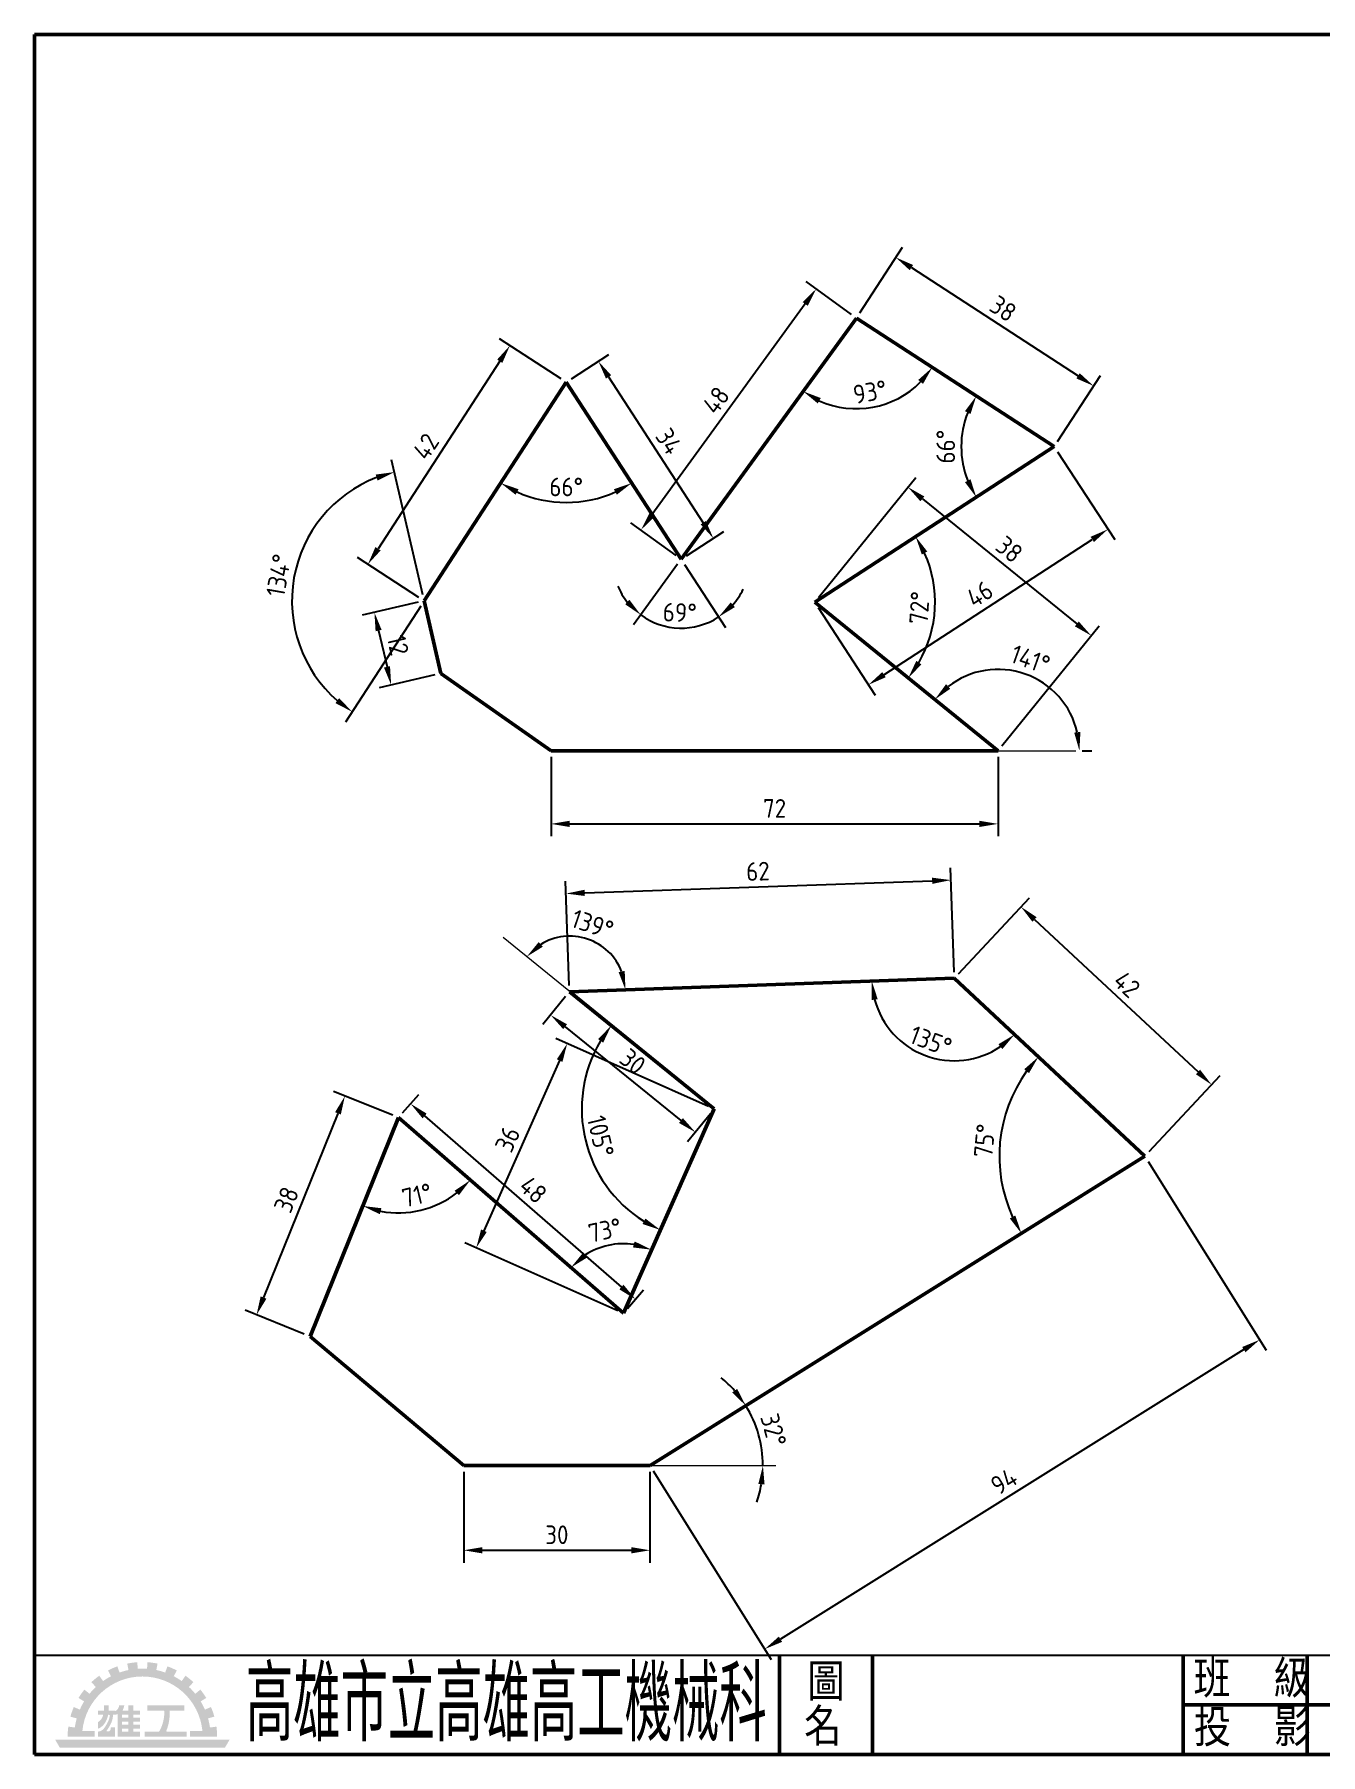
# Model space of a CAD drawing. Extents: x 25 to 410, y 10 to 287.
# Drawn here: x 25 to 232.1, y 10 to 287 of the extents above; entities that cross this region are included whole.
import ezdxf
from ezdxf.enums import TextEntityAlignment as Align

# ---------------------------------------------------------------- set-up
doc = ezdxf.new("R2010")
doc.units = 0
doc.header["$PDMODE"] = 3
doc.layers.get('0').update_dxf_attribs({"linetype": 'CONTINUOUS'})
doc.layers.get('Defpoints').update_dxf_attribs({"linetype": 'CONTINUOUS'})
for name, color, linetype, lineweight in [('尺度線層', 3, 'CONTINUOUS', 18), ('文字層', 6, 'CONTINUOUS', 18), ('輪廓線層', 7, 'CONTINUOUS', 50)]:
    doc.layers.add(name, color=color, linetype=linetype, lineweight=lineweight)
doc.styles.add('CNS', font='isocp.shx', dxfattribs={"bigfont": 'chineset.shx'})
doc.dimstyles.new('CNS', dxfattribs={"dimscale": 0, "dimtxt": 3, "dimasz": 3, "dimexe": 2, "dimexo": 1, "dimgap": 1, "dimtad": 1, "dimdsep": 46, "dimtxsty": 'CNS', "dimcen": 0, "dimclrt": 1, "dimadec": 0, "dimazin": 0, "dimtfac": 1, "dimtmove": 0, "dimatfit": 3, "dimfxl": 1, "dimtolj": 1, "dimtzin": 0, "dimarcsym": 0})

# ---------------------------------------------------------------- blocks, each defined once
blk = doc.blocks.new('*D0')
at = {"layer": 'Defpoints', "color": 0}
for p in [(108.2, 171.65), (180.2, 171.65), (180.2, 159.87)]:
    blk.add_point(p, dxfattribs=at)
at = {"layer": '尺度線層', "color": 0, "lineweight": -2}
for p, q in [((108.2, 170.65), (108.2, 157.87)), ((180.2, 170.65), (180.2, 157.87)), ((111.2, 159.87), (177.2, 159.87))]:
    blk.add_line(p, q, dxfattribs=at)
at = {"layer": '尺度線層', "color": 0}
for points in [[(111.2, 160.37), (111.2, 159.37), (108.2, 159.87)], [(177.2, 160.37), (177.2, 159.37), (180.2, 159.87)]]:
    blk.add_solid(points, dxfattribs=at)
at = {"layer": '尺度線層', "color": 1, "insert": (144.2, 162.37), "char_height": 3, "attachment_point": 5, "style": 'CNS'}
blk.add_mtext('\\A1;72', dxfattribs=at)
blk = doc.blocks.new('*D1')
at = {"layer": 'Defpoints', "color": 0}
for p in [(150.67, 195.56), (189.14, 181.23), (180.2, 171.65), (180.2, 171.65), (192.74, 171.65)]:
    blk.add_point(p, dxfattribs=at)
at = {"layer": '尺度線層', "color": 0, "lineweight": -2}
blk.add_line((193.74, 171.65), (195.3, 171.65), dxfattribs=at)
blk.add_arc((180.2, 171.65), 13.1, 13.1461, 127.8539, dxfattribs=at)
at = {"layer": '尺度線層', "color": 0}
for points in [[(172.51, 181.64), (171.81, 182.35), (170.02, 179.9)], [(193.46, 174.69), (192.46, 174.57), (193.3, 171.65)]]:
    blk.add_solid(points, dxfattribs=at)
at = {"layer": '尺度線層', "color": 1, "insert": (185.41, 186.36), "char_height": 3, "attachment_point": 5, "rotation": 340.5, "style": 'CNS'}
blk.add_mtext('\\A1;141°', dxfattribs=at)
blk = doc.blocks.new('*D2')
at = {"layer": 'Defpoints', "color": 0}
for p in [(150.67, 195.56), (195.21, 190.18), (180.2, 171.65)]:
    blk.add_point(p, dxfattribs=at)
at = {"layer": '尺度線層', "color": 0, "lineweight": -2}
for p, q in [((151.3, 196.34), (166.94, 215.65)), ((168.01, 212.21), (192.88, 192.07)), ((180.83, 172.43), (196.47, 191.74))]:
    blk.add_line(p, q, dxfattribs=at)
at = {"layer": '尺度線層', "color": 0}
for points in [[(168.32, 212.6), (167.69, 211.82), (165.68, 214.1)], [(193.19, 192.46), (192.56, 191.68), (195.21, 190.18)]]:
    blk.add_solid(points, dxfattribs=at)
at = {"layer": '尺度線層', "color": 1, "insert": (182.02, 204.08), "char_height": 3, "attachment_point": 5, "rotation": 321, "style": 'CNS'}
blk.add_mtext('\\A1;38', dxfattribs=at)
blk = doc.blocks.new('*D3')
at = {"layer": 'Defpoints', "color": 0}
for p in [(189.25, 220.62), (150.67, 195.56), (150.67, 195.56), (169.4, 190.55), (180.2, 171.65)]:
    blk.add_point(p, dxfattribs=at)
at = {"layer": '尺度線層', "color": 0, "lineweight": -2}
blk.add_arc((150.67, 195.56), 19.39, 329.874, 24.126, dxfattribs=at)
at = {"layer": '尺度線層', "color": 0}
for points in [[(167.92, 203.25), (168.8, 203.73), (166.93, 206.12)], [(167.85, 185.55), (167.03, 186.12), (165.74, 183.36)]]:
    blk.add_solid(points, dxfattribs=at)
at = {"layer": '尺度線層', "color": 1, "insert": (167.53, 194.68), "char_height": 3, "attachment_point": 5, "rotation": 87, "style": 'CNS'}
blk.add_mtext('\\A1;72°', dxfattribs=at)
blk = doc.blocks.new('*D4')
at = {"layer": 'Defpoints', "color": 0}
for p in [(189.25, 220.62), (197.89, 207.31), (150.67, 195.56)]:
    blk.add_point(p, dxfattribs=at)
at = {"layer": '尺度線層', "color": 0, "lineweight": -2}
for p, q in [((189.79, 219.78), (198.98, 205.64)), ((161.82, 183.89), (195.37, 205.68)), ((151.21, 194.73), (160.4, 180.58))]:
    blk.add_line(p, q, dxfattribs=at)
at = {"layer": '尺度線層', "color": 0}
for points in [[(195.1, 206.1), (195.64, 205.26), (197.89, 207.31)], [(161.55, 184.31), (162.1, 183.48), (159.31, 182.26)]]:
    blk.add_solid(points, dxfattribs=at)
at = {"layer": '尺度線層', "color": 1, "insert": (177.24, 196.88), "char_height": 3, "attachment_point": 5, "rotation": 33, "style": 'CNS'}
blk.add_mtext('\\A1;46', dxfattribs=at)
blk = doc.blocks.new('*D5')
at = {"layer": 'Defpoints', "color": 0}
for p in [(157.38, 241.31), (174.55, 223.48), (189.25, 220.62), (189.25, 220.62), (150.67, 195.56)]:
    blk.add_point(p, dxfattribs=at)
at = {"layer": '尺度線層', "color": 0, "lineweight": -2}
blk.add_arc((189.25, 220.62), 14.98, 158.4973, 201.5027, dxfattribs=at)
at = {"layer": '尺度線層', "color": 0}
for points in [[(174.87, 226.34), (175.76, 225.88), (176.69, 228.77)], [(175.76, 215.36), (174.87, 214.9), (176.69, 212.46)]]:
    blk.add_solid(points, dxfattribs=at)
at = {"layer": '尺度線層', "color": 1, "insert": (171.77, 220.62), "char_height": 3, "attachment_point": 5, "rotation": 90, "style": 'CNS'}
blk.add_mtext('\\A1;66°', dxfattribs=at)
blk = doc.blocks.new('*D6')
at = {"layer": 'Defpoints', "color": 0}
for p in [(157.38, 241.31), (195.59, 230.39), (189.25, 220.62)]:
    blk.add_point(p, dxfattribs=at)
at = {"layer": '尺度線層', "color": 0, "lineweight": -2}
for p, q in [((157.92, 242.15), (164.81, 252.76)), ((166.24, 249.45), (193.08, 232.02)), ((189.79, 221.46), (196.68, 232.07))]:
    blk.add_line(p, q, dxfattribs=at)
at = {"layer": '尺度線層', "color": 0}
for points in [[(166.51, 249.87), (165.97, 249.03), (163.72, 251.09)], [(193.35, 232.44), (192.81, 231.6), (195.59, 230.39)]]:
    blk.add_solid(points, dxfattribs=at)
at = {"layer": '尺度線層', "color": 1, "insert": (181.02, 242.84), "char_height": 3, "attachment_point": 5, "rotation": 327, "style": 'CNS'}
blk.add_mtext('\\A1;38', dxfattribs=at)
blk = doc.blocks.new('*D7')
at = {"layer": 'Defpoints', "color": 0}
for p in [(157.38, 241.31), (157.38, 241.31), (156.11, 226.79), (189.25, 220.62), (129.16, 202.48)]:
    blk.add_point(p, dxfattribs=at)
at = {"layer": '尺度線層', "color": 0, "lineweight": -2}
blk.add_arc((157.38, 241.31), 14.58, 245.8071, 315.1929, dxfattribs=at)
at = {"layer": '尺度線層', "color": 0}
for points in [[(167.34, 231.35), (168.11, 230.72), (169.61, 233.37)], [(151.15, 227.58), (151.65, 228.44), (148.81, 229.52)]]:
    blk.add_solid(points, dxfattribs=at)
at = {"layer": '尺度線層', "color": 1, "insert": (159.58, 229.43), "char_height": 3, "attachment_point": 5, "rotation": 10.5, "style": 'CNS'}
blk.add_mtext('\\A1;93°', dxfattribs=at)
blk = doc.blocks.new('*D8')
at = {"layer": 'Defpoints', "color": 0}
for p in [(157.38, 241.31), (122.68, 207.19), (129.16, 202.48)]:
    blk.add_point(p, dxfattribs=at)
at = {"layer": '尺度線層', "color": 0, "lineweight": -2}
for p, q in [((156.57, 241.9), (149.28, 247.2)), ((149.13, 243.6), (124.45, 209.62)), ((128.36, 203.07), (121.07, 208.37))]:
    blk.add_line(p, q, dxfattribs=at)
at = {"layer": '尺度線層', "color": 0}
for points in [[(148.73, 243.89), (149.54, 243.3), (150.9, 246.02)], [(124.04, 209.91), (124.85, 209.32), (122.68, 207.19)]]:
    blk.add_solid(points, dxfattribs=at)
at = {"layer": '尺度線層', "color": 1, "insert": (134.77, 228.08), "char_height": 3, "attachment_point": 5, "rotation": 54, "style": 'CNS'}
blk.add_mtext('\\A1;48', dxfattribs=at)
blk = doc.blocks.new('*D9')
at = {"layer": 'Defpoints', "color": 0}
for p in [(110.65, 231), (134.35, 205.85), (129.16, 202.48)]:
    blk.add_point(p, dxfattribs=at)
at = {"layer": '尺度線層', "color": 0, "lineweight": -2}
for p, q in [((111.49, 231.54), (117.51, 235.45)), ((117.47, 231.85), (132.72, 208.37)), ((130, 203.03), (136.03, 206.94))]:
    blk.add_line(p, q, dxfattribs=at)
at = {"layer": '尺度線層', "color": 0}
for points in [[(117.89, 232.12), (117.05, 231.58), (115.83, 234.36)], [(133.14, 208.64), (132.3, 208.09), (134.35, 205.85)]]:
    blk.add_solid(points, dxfattribs=at)
at = {"layer": '尺度線層', "color": 1, "insert": (127.19, 221.47), "char_height": 3, "attachment_point": 5, "rotation": 303, "style": 'CNS'}
blk.add_mtext('\\A1;34', dxfattribs=at)
blk = doc.blocks.new('*D10')
at = {"layer": 'Defpoints', "color": 0}
for p in [(157.38, 241.31), (110.65, 231), (129.16, 202.48), (129.16, 202.48), (126.67, 191.69)]:
    blk.add_point(p, dxfattribs=at)
at = {"layer": '尺度線層', "color": 0, "lineweight": -2}
for p, q in [((128.58, 201.67), (121.48, 191.9)), ((129.71, 201.64), (136.29, 191.51))]:
    blk.add_line(p, q, dxfattribs=at)
for start, end in [(202.8688, 218.4344), (318.5656, 334.1312), (234, 303)]:
    blk.add_arc((129.16, 202.48), 11.08, start, end, dxfattribs=at)
at = {"layer": '尺度線層', "color": 0}
for points in [[(120.83, 195.96), (120.14, 195.24), (122.65, 193.52)], [(137.8, 194.77), (137.14, 195.53), (135.2, 193.19)]]:
    blk.add_solid(points, dxfattribs=at)
at = {"layer": '尺度線層', "color": 1, "insert": (128.94, 193.91), "char_height": 3, "attachment_point": 5, "rotation": 358.5, "style": 'CNS'}
blk.add_mtext('\\A1;69°', dxfattribs=at)
blk = doc.blocks.new('*D11')
at = {"layer": 'Defpoints', "color": 0}
for p in [(110.65, 231), (110.65, 231), (106.95, 211.99), (129.16, 202.48), (87.77, 195.77)]:
    blk.add_point(p, dxfattribs=at)
at = {"layer": '尺度線層', "color": 0, "lineweight": -2}
blk.add_arc((110.65, 231), 19.37, 245.8844, 294.1156, dxfattribs=at)
at = {"layer": '尺度線層', "color": 0}
for points in [[(102.49, 212.88), (102.97, 213.76), (100.1, 214.75)], [(118.32, 213.76), (118.8, 212.88), (121.19, 214.75)]]:
    blk.add_solid(points, dxfattribs=at)
at = {"layer": '尺度線層', "color": 1, "insert": (110.65, 214.13), "char_height": 3, "attachment_point": 5, "style": 'CNS'}
blk.add_mtext('\\A1;66°', dxfattribs=at)
blk = doc.blocks.new('*D12')
at = {"layer": 'Defpoints', "color": 0}
for p in [(110.65, 231), (78.7, 201.66), (87.77, 195.77)]:
    blk.add_point(p, dxfattribs=at)
at = {"layer": '尺度線層', "color": 0, "lineweight": -2}
for p, q in [((109.81, 231.54), (99.9, 237.97)), ((99.95, 234.37), (80.34, 204.18)), ((86.93, 196.32), (77.03, 202.75))]:
    blk.add_line(p, q, dxfattribs=at)
at = {"layer": '尺度線層', "color": 0}
for points in [[(99.53, 234.64), (100.36, 234.1), (101.58, 236.89)], [(79.92, 204.45), (80.76, 203.9), (78.7, 201.66)]]:
    blk.add_solid(points, dxfattribs=at)
at = {"layer": '尺度線層', "color": 1, "insert": (88.04, 220.63), "char_height": 3, "attachment_point": 5, "rotation": 57, "style": 'CNS'}
blk.add_mtext('\\A1;42', dxfattribs=at)
blk = doc.blocks.new('*D13')
at = {"layer": 'Defpoints', "color": 0}
for p in [(87.77, 195.77), (90.47, 184.08), (82.46, 182.23)]:
    blk.add_point(p, dxfattribs=at)
at = {"layer": '尺度線層', "color": 0, "lineweight": -2}
for p, q in [((86.8, 195.55), (77.81, 193.47)), ((80.44, 191), (81.79, 185.15)), ((89.5, 183.85), (80.51, 181.78))]:
    blk.add_line(p, q, dxfattribs=at)
at = {"layer": '尺度線層', "color": 0}
for points in [[(80.92, 191.11), (79.95, 190.89), (79.76, 193.92)], [(82.27, 185.27), (81.3, 185.04), (82.46, 182.23)]]:
    blk.add_solid(points, dxfattribs=at)
at = {"layer": '尺度線層', "color": 1, "insert": (83.55, 188.64), "char_height": 3, "attachment_point": 5, "rotation": 283, "style": 'CNS'}
blk.add_mtext('\\A1;12', dxfattribs=at)
blk = doc.blocks.new('*D14')
at = {"layer": 'Defpoints', "color": 0}
for p in [(110.65, 231), (69.78, 207.16), (87.77, 195.77), (87.77, 195.77), (90.47, 184.08)]:
    blk.add_point(p, dxfattribs=at)
at = {"layer": '尺度線層', "color": 0, "lineweight": -2}
for p, q in [((87.55, 196.75), (82.53, 218.47)), ((87.23, 194.93), (75.09, 176.24))]:
    blk.add_line(p, q, dxfattribs=at)
blk.add_arc((87.77, 195.77), 21.29, 111.0798, 228.9202, dxfattribs=at)
at = {"layer": '尺度線層', "color": 0}
for points in [[(79.97, 216.12), (80.26, 215.16), (82.98, 216.52)], [(74.08, 180.12), (73.48, 179.32), (76.18, 177.92)]]:
    blk.add_solid(points, dxfattribs=at)
at = {"layer": '尺度線層', "color": 1, "insert": (64.34, 199.9), "char_height": 3, "attachment_point": 5, "rotation": 80, "style": 'CNS'}
blk.add_mtext('\\A1;134°', dxfattribs=at)
blk = doc.blocks.new('*D32')
at = {"layer": 'Defpoints', "color": 0}
for p in [(94.14, 56.55), (124.14, 56.55), (124.14, 42.9)]:
    blk.add_point(p, dxfattribs=at)
at = {"layer": '尺度線層', "color": 0, "lineweight": -2}
for p, q in [((94.14, 55.55), (94.14, 40.9)), ((124.14, 55.55), (124.14, 40.9)), ((97.14, 42.9), (121.14, 42.9))]:
    blk.add_line(p, q, dxfattribs=at)
at = {"layer": '尺度線層', "color": 0}
for points in [[(97.14, 43.4), (97.14, 42.4), (94.14, 42.9)], [(121.14, 43.4), (121.14, 42.4), (124.14, 42.9)]]:
    blk.add_solid(points, dxfattribs=at)
at = {"layer": '尺度線層', "color": 1, "insert": (109.14, 45.4), "char_height": 3, "attachment_point": 5, "style": 'CNS'}
blk.add_mtext('\\A1;30', dxfattribs=at)
blk = doc.blocks.new('*D33')
at = {"layer": 'Defpoints', "color": 0}
for p in [(203.86, 106.36), (142.02, 59.92), (124.14, 56.55), (124.14, 56.55), (144.4, 56.55)]:
    blk.add_point(p, dxfattribs=at)
at = {"layer": '尺度線層', "color": 0, "lineweight": -2}
for start, end in [(41.4591, 50.9182), (0, 32), (341.0818, 350.5409)]:
    blk.add_arc((124.14, 56.55), 18.19, start, end, dxfattribs=at)
at = {"layer": '尺度線層', "color": 0}
for points in [[(138.18, 68.89), (137.38, 68.3), (139.57, 66.19)], [(141.59, 53.6), (142.59, 53.52), (142.33, 56.55)]]:
    blk.add_solid(points, dxfattribs=at)
at = {"layer": '尺度線層', "color": 1, "insert": (144.03, 62.25), "char_height": 3, "attachment_point": 5, "rotation": 286, "style": 'CNS'}
blk.add_mtext('\\A1;32°', dxfattribs=at)
blk = doc.blocks.new('*D34')
at = {"layer": 'Defpoints', "color": 0}
for p in [(203.86, 106.36), (124.14, 56.55), (142.62, 26.99)]:
    blk.add_point(p, dxfattribs=at)
at = {"layer": '尺度線層', "color": 0, "lineweight": -2}
for p, q in [((204.39, 105.51), (223.39, 75.1)), ((219.79, 75.21), (145.16, 28.58)), ((124.67, 55.7), (143.68, 25.29))]:
    blk.add_line(p, q, dxfattribs=at)
at = {"layer": '尺度線層', "color": 0}
for points in [[(219.52, 75.63), (220.05, 74.79), (222.33, 76.8)], [(144.89, 29), (145.42, 28.15), (142.62, 26.99)]]:
    blk.add_solid(points, dxfattribs=at)
at = {"layer": '尺度線層', "color": 1, "insert": (181.15, 54.01), "char_height": 3, "attachment_point": 5, "rotation": 32, "style": 'CNS'}
blk.add_mtext('\\A1;94', dxfattribs=at)
blk = doc.blocks.new('*D35')
at = {"layer": 'Defpoints', "color": 0}
for p in [(173.14, 135.01), (181.54, 113.61), (203.86, 106.36), (203.86, 106.36), (124.14, 56.55)]:
    blk.add_point(p, dxfattribs=at)
at = {"layer": '尺度線層', "color": 0, "lineweight": -2}
blk.add_arc((203.86, 106.36), 23.46, 144.3308, 204.6692, dxfattribs=at)
at = {"layer": '尺度線層', "color": 0}
for points in [[(184.41, 120.36), (185.18, 119.73), (186.7, 122.36)], [(182.98, 96.81), (182.1, 96.33), (183.96, 93.93)]]:
    blk.add_solid(points, dxfattribs=at)
at = {"layer": '尺度線層', "color": 1, "insert": (178.02, 108.85), "char_height": 3, "attachment_point": 5, "rotation": 84.5, "style": 'CNS'}
blk.add_mtext('\\A1;75°', dxfattribs=at)
blk = doc.blocks.new('*D36')
at = {"layer": 'Defpoints', "color": 0}
for p in [(173.14, 135.01), (173.14, 135.01), (111.18, 132.84), (164.09, 125.3), (203.86, 106.36)]:
    blk.add_point(p, dxfattribs=at)
at = {"layer": '尺度線層', "color": 0, "lineweight": -2}
blk.add_arc((173.14, 135.01), 13.28, 194.9734, 304.0266, dxfattribs=at)
at = {"layer": '尺度線層', "color": 0}
for points in [[(159.82, 131.5), (160.81, 131.65), (159.87, 134.54)], [(180.25, 124.38), (180.9, 123.62), (182.85, 125.95)]]:
    blk.add_solid(points, dxfattribs=at)
at = {"layer": '尺度線層', "color": 1, "insert": (169.37, 124.91), "char_height": 3, "attachment_point": 5, "rotation": 339.5, "style": 'CNS'}
blk.add_mtext('\\A1;135°', dxfattribs=at)
blk = doc.blocks.new('*D37')
at = {"layer": 'Defpoints', "color": 0}
for p in [(173.14, 135.01), (214.59, 117.87), (203.86, 106.36)]:
    blk.add_point(p, dxfattribs=at)
at = {"layer": '尺度線層', "color": 0, "lineweight": -2}
for p, q in [((173.82, 135.74), (185.24, 147.98)), ((186.07, 144.47), (212.4, 119.92)), ((204.54, 107.09), (215.96, 119.34))]:
    blk.add_line(p, q, dxfattribs=at)
at = {"layer": '尺度線層', "color": 0}
for points in [[(186.41, 144.84), (185.73, 144.11), (183.88, 146.52)], [(212.74, 120.28), (212.06, 119.55), (214.59, 117.87)]]:
    blk.add_solid(points, dxfattribs=at)
at = {"layer": '尺度線層', "color": 1, "insert": (200.94, 134.02), "char_height": 3, "attachment_point": 5, "rotation": 317, "style": 'CNS'}
blk.add_mtext('\\A1;42', dxfattribs=at)
blk = doc.blocks.new('*D38')
at = {"layer": 'Defpoints', "color": 0}
for p in [(172.59, 150.82), (173.14, 135.01), (111.18, 132.84)]:
    blk.add_point(p, dxfattribs=at)
at = {"layer": '尺度線層', "color": 0, "lineweight": -2}
for p, q in [((173.11, 136.01), (172.52, 152.81)), ((111.15, 133.84), (110.56, 150.65)), ((113.63, 148.76), (169.59, 150.71))]:
    blk.add_line(p, q, dxfattribs=at)
at = {"layer": '尺度線層', "color": 0}
for points in [[(169.57, 151.21), (169.61, 150.21), (172.59, 150.82)], [(113.61, 149.26), (113.64, 148.26), (110.63, 148.65)]]:
    blk.add_solid(points, dxfattribs=at)
at = {"layer": '尺度線層', "color": 1, "insert": (141.52, 152.23), "char_height": 3, "attachment_point": 5, "rotation": 2, "style": 'CNS'}
blk.add_mtext('\\A1;62', dxfattribs=at)
blk = doc.blocks.new('*D39')
at = {"layer": 'Defpoints', "color": 0}
for p in [(100.48, 141.58), (117.2, 139.53), (173.14, 135.01), (111.18, 132.84), (134.49, 113.96)]:
    blk.add_point(p, dxfattribs=at)
at = {"layer": '尺度線層', "color": 0, "lineweight": -2}
blk.add_arc((111.24, 132.84), 8.95, 21.299, 121.6214, dxfattribs=at)
at = {"layer": '尺度線層', "color": 0}
for points in [[(106.88, 140.09), (106.22, 140.84), (104.3, 138.49)], [(120.07, 136.2), (119.09, 135.99), (120.19, 133.16)]]:
    blk.add_solid(points, dxfattribs=at)
at = {"layer": '尺度線層', "color": 1, "insert": (114.88, 143.7), "char_height": 3, "attachment_point": 5, "rotation": 341.4602, "style": 'CNS'}
blk.add_mtext('\\A1;139°', dxfattribs=at)
blk = doc.blocks.new('*D40')
at = {"layer": 'Defpoints', "color": 0}
for p in [(111.18, 132.84), (134.49, 113.96), (131.46, 110.21)]:
    blk.add_point(p, dxfattribs=at)
at = {"layer": '尺度線層', "color": 0, "lineweight": -2}
for p, q in [((110.55, 132.06), (106.89, 127.54)), ((110.48, 127.21), (129.13, 112.1)), ((133.87, 113.19), (130.2, 108.66))]:
    blk.add_line(p, q, dxfattribs=at)
at = {"layer": '尺度線層', "color": 0}
for points in [[(110.79, 127.59), (110.16, 126.82), (108.14, 129.09)], [(129.44, 112.49), (128.81, 111.71), (131.46, 110.21)]]:
    blk.add_solid(points, dxfattribs=at)
at = {"layer": '尺度線層', "color": 1, "insert": (121.37, 121.6), "char_height": 3, "attachment_point": 5, "rotation": 321, "style": 'CNS'}
blk.add_mtext('\\A1;30', dxfattribs=at)
blk = doc.blocks.new('*D41')
at = {"layer": 'Defpoints', "color": 0}
for p in [(111.18, 132.84), (113.21, 115.45), (134.49, 113.96), (134.49, 113.96), (119.85, 81.07)]:
    blk.add_point(p, dxfattribs=at)
at = {"layer": '尺度線層', "color": 0, "lineweight": -2}
blk.add_arc((134.49, 113.96), 21.34, 149.0631, 237.9369, dxfattribs=at)
at = {"layer": '尺度線層', "color": 0}
for points in [[(115.78, 125.22), (116.6, 124.64), (117.91, 127.39)], [(123.4, 96.32), (122.93, 95.44), (125.82, 94.47)]]:
    blk.add_solid(points, dxfattribs=at)
at = {"layer": '尺度線層', "color": 1, "insert": (116.18, 109.57), "char_height": 3, "attachment_point": 5, "rotation": 283.5, "style": 'CNS'}
blk.add_mtext('\\A1;105°', dxfattribs=at)
blk = doc.blocks.new('*D42')
at = {"layer": 'Defpoints', "color": 0}
for p in [(134.49, 113.96), (96.17, 91.62), (119.85, 81.07)]:
    blk.add_point(p, dxfattribs=at)
at = {"layer": '尺度線層', "color": 0, "lineweight": -2}
for p, q in [((133.58, 114.37), (108.99, 125.32)), ((109.59, 121.76), (97.39, 94.36)), ((118.94, 81.48), (94.34, 92.43))]:
    blk.add_line(p, q, dxfattribs=at)
at = {"layer": '尺度線層', "color": 0}
for points in [[(109.14, 121.97), (110.05, 121.56), (110.81, 124.51)], [(96.94, 94.56), (97.85, 94.16), (96.17, 91.62)]]:
    blk.add_solid(points, dxfattribs=at)
at = {"layer": '尺度線層', "color": 1, "insert": (101.21, 109.08), "char_height": 3, "attachment_point": 5, "rotation": 66, "style": 'CNS'}
blk.add_mtext('\\A1;36', dxfattribs=at)
blk = doc.blocks.new('*D43')
at = {"layer": 'Defpoints', "color": 0}
for p in [(134.49, 113.96), (83.63, 112.57), (119.79, 92.27), (119.85, 81.07), (119.85, 81.07)]:
    blk.add_point(p, dxfattribs=at)
at = {"layer": '尺度線層', "color": 0, "lineweight": -2}
blk.add_arc((119.85, 81.07), 11.2, 81.3974, 123.6026, dxfattribs=at)
at = {"layer": '尺度線層', "color": 0}
for points in [[(121.67, 92.63), (121.39, 91.67), (124.41, 91.3)], [(113.99, 90.03), (113.33, 90.78), (111.4, 88.42)]]:
    blk.add_solid(points, dxfattribs=at)
at = {"layer": '尺度線層', "color": 1, "insert": (116.89, 94.45), "char_height": 3, "attachment_point": 5, "rotation": 12.5, "style": 'CNS'}
blk.add_mtext('\\A1;73°', dxfattribs=at)
blk = doc.blocks.new('*D44')
at = {"layer": 'Defpoints', "color": 0}
for p in [(83.63, 112.57), (121.8, 83.32), (119.85, 81.07)]:
    blk.add_point(p, dxfattribs=at)
at = {"layer": '尺度線層', "color": 0, "lineweight": -2}
for p, q in [((84.28, 113.32), (86.89, 116.32)), ((87.84, 112.84), (119.54, 85.29)), ((120.51, 81.83), (123.11, 84.83))]:
    blk.add_line(p, q, dxfattribs=at)
at = {"layer": '尺度線層', "color": 0}
for points in [[(88.17, 113.22), (87.51, 112.46), (85.58, 114.81)], [(119.87, 85.66), (119.21, 84.91), (121.8, 83.32)]]:
    blk.add_solid(points, dxfattribs=at)
at = {"layer": '尺度線層', "color": 1, "insert": (105.33, 100.95), "char_height": 3, "attachment_point": 5, "rotation": 319, "style": 'CNS'}
blk.add_mtext('\\A1;48', dxfattribs=at)
blk = doc.blocks.new('*D45')
at = {"layer": 'Defpoints', "color": 0}
for p in [(83.63, 112.57), (60.78, 80.81), (69.39, 77.33)]:
    blk.add_point(p, dxfattribs=at)
at = {"layer": '尺度線層', "color": 0, "lineweight": -2}
for p, q in [((82.7, 112.94), (73.16, 116.79)), ((73.89, 113.26), (61.9, 83.59)), ((68.46, 77.71), (58.93, 81.56))]:
    blk.add_line(p, q, dxfattribs=at)
at = {"layer": '尺度線層', "color": 0}
for points in [[(73.43, 113.45), (74.35, 113.08), (75.01, 116.04)], [(61.44, 83.78), (62.37, 83.41), (60.78, 80.81)]]:
    blk.add_solid(points, dxfattribs=at)
at = {"layer": '尺度線層', "color": 1, "insert": (65.58, 99.36), "char_height": 3, "attachment_point": 5, "rotation": 68, "style": 'CNS'}
blk.add_mtext('\\A1;38', dxfattribs=at)
blk = doc.blocks.new('*D46')
at = {"layer": 'Defpoints', "color": 0}
for p in [(83.63, 112.57), (83.63, 112.57), (84.07, 97.23), (119.85, 81.07), (69.39, 77.33)]:
    blk.add_point(p, dxfattribs=at)
at = {"layer": '尺度線層', "color": 0, "lineweight": -2}
blk.add_arc((83.63, 112.57), 15.34, 259.2228, 307.7772, dxfattribs=at)
at = {"layer": '尺度線層', "color": 0}
for points in [[(92.68, 100.8), (93.37, 100.08), (95.2, 102.5)], [(80.62, 97.02), (80.9, 97.98), (77.88, 98.34)]]:
    blk.add_solid(points, dxfattribs=at)
at = {"layer": '尺度線層', "color": 1, "insert": (86.62, 100.08), "char_height": 3, "attachment_point": 5, "rotation": 13.5, "style": 'CNS'}
blk.add_mtext('\\A1;71°', dxfattribs=at)

msp = doc.modelspace()

# ---------------------------------------------------------------- hatches: boundary and pattern name
at = {"layer": '文字層'}
h = msp.add_hatch(color=256, dxfattribs=at)
h.paths.add_polyline_path([(47.444, 22.616), (47.93, 23.553, 0.034161), (46.423, 24.208), (46.069, 23.213, 0.034161), (44.626, 23.617), (44.841, 24.651, 0.034161), (43.213, 24.875), (43.141, 23.821, 0.034161), (41.642, 23.821), (41.57, 24.875, 0.034161), (39.942, 24.651), (40.157, 23.617, 0.034161), (38.714, 23.213), (38.36, 24.208, 0.034161), (36.853, 23.553), (37.339, 22.616, 0.034161), (36.058, 21.837), (35.449, 22.699, 0.034161), (34.174, 21.663), (34.895, 20.891, 0.034161), (33.872, 19.795), (33.053, 20.462, 0.034161), (32.105, 19.119), (33.008, 18.571, 0.034161), (32.318, 17.24), (31.35, 17.661, 0.034161), (30.799, 16.112), (31.816, 15.827, 0.034161), (31.511, 14.36), (30.465, 14.504, 0.034161), (30.353, 12.864), (32.676, 12.864), (34.725, 12.864), (34.725, 13.815), (32.723, 13.815, -0.906522), (52.06, 13.815), (50.058, 13.815), (50.058, 12.864), (52.107, 12.864), (54.43, 12.864, 0.034161), (54.318, 14.504), (53.271, 14.36, 0.034161), (52.966, 15.827), (53.983, 16.112, 0.034161), (53.433, 17.661), (52.465, 17.24, 0.034161), (51.775, 18.571), (52.677, 19.119, 0.034161), (51.73, 20.462), (50.911, 19.795, 0.034161), (49.887, 20.891), (50.608, 21.663, 0.034161), (49.334, 22.699), (48.725, 21.837, 0.034161)])
h.paths.add_polyline_path([(56.436, 12.4), (28.347, 12.4), (29.086, 11.133), (55.697, 11.133)])
h.paths.add_polyline_path([(46.772, 16.976, -0.4324623), (46.877, 17.088), (49.129, 17.088), (49.129, 17.933), (43.173, 17.933), (43.173, 17.088), (45.816, 17.088, -0.4062896), (45.922, 16.986, -0.1355675), (45.125, 13.763, -0.2710986), (45.033, 13.709), (42.771, 13.709), (42.771, 12.864), (49.53, 12.864), (49.53, 13.709), (46.349, 13.709, -0.534383), (46.251, 13.855, 0.1140408)], flags=17)
edge = h.paths.add_edge_path(flags=17)
edge.add_line((42.011, 17.088), (40.955, 17.088))
edge.add_line((40.955, 17.088), (40.955, 17.933))
edge.add_line((40.955, 17.933), (40.11, 17.933))
edge.add_line((40.11, 17.933), (40.11, 17.088))
edge.add_line((40.11, 17.088), (39.187, 17.088))
edge.add_arc((36.665, 18.427), 2.855, 332.04919, 350.04876)
edge.add_line((39.477, 17.933), (38.632, 17.933))
edge.add_arc((37.652, 17.916), 0.98, -69.28167, 0.98538, ccw=False)
edge.add_line((37.999, 17), (37.998, 17.088))
edge.add_line((37.998, 17.088), (36.943, 17.088))
edge.add_spline(control_points=[(36.943, 17.088), (36.943, 17.089), (36.958, 17.371), (36.968, 17.652), (36.971, 17.933)], knot_values=[0, 0, 0, 0, 0.0095957, 4.0021691, 4.0021691, 4.0021691, 4.0021691], degree=3, periodic=0)
edge.add_line((36.971, 17.933), (36.204, 17.933))
edge.add_spline(control_points=[(36.204, 17.933), (36.213, 17.666), (36.243, 17.394), (36.228, 17.128)], knot_values=[0, 0, 0, 0, 3.8001495, 3.8001495, 3.8001495, 3.8001495], degree=3, periodic=0)
edge.add_arc((36.185, 17.131), 0.0422, -90, 0.98697, ccw=False)
edge.add_line((36.185, 17.088), (35.253, 17.088))
edge.add_line((35.253, 17.088), (35.253, 16.408))
edge.add_line((35.253, 16.408), (36.057, 16.408))
edge.add_spline(control_points=[(36.057, 16.408), (36.078, 16.332), (35.96, 16.031), (35.732, 15.602), (35.417, 15.324), (35.253, 15.249)], knot_values=[7.3300886, 7.3300886, 7.3300886, 7.3300886, 8.5708359, 11.5701734, 14.1242576, 14.1242576, 14.1242576, 14.1242576], degree=3, periodic=0)
edge.add_line((35.253, 15.249), (35.253, 14.178))
edge.add_spline(control_points=[(35.253, 14.178), (35.487, 14.263), (36.028, 14.577), (36.54, 15.345), (36.803, 16.009), (36.869, 16.352), (36.878, 16.408)], knot_values=[7.2349194, 7.2349194, 7.2349194, 7.2349194, 10.7683339, 15.8632474, 20.0182649, 20.8272028, 20.8272028, 20.8272028, 20.8272028], degree=3, periodic=0)
edge.add_line((36.878, 16.408), (37.154, 16.394))
edge.add_spline(control_points=[(37.154, 16.394), (37.133, 16.054), (36.941, 15.401), (36.475, 14.575), (35.975, 13.884), (35.463, 13.712), (35.253, 13.709)], knot_values=[0, 0, 0, 0, 4.8346594, 9.4113524, 13.5713852, 16.5633311, 16.5633311, 16.5633311, 16.5633311], degree=3, periodic=0)
edge.add_line((35.253, 13.709), (35.253, 12.864))
edge.add_line((35.253, 12.864), (37.998, 12.864))
edge.add_line((37.998, 12.864), (37.998, 14.387))
edge.add_line((37.998, 14.387), (37.389, 14.387))
edge.add_arc((37.389, 14.303), 0.0845, 90, 183.95095)
edge.add_arc((36.676, 14.253), 0.63, -55.81642, 3.95095, ccw=False)
edge.add_line((37.03, 13.732), (36.7, 13.732))
edge.add_arc((36.7, 13.817), 0.0845, 142.65089, 270, ccw=False)
edge.add_spline(control_points=[(36.633, 13.868), (36.798, 14.085), (37.112, 14.583), (37.548, 15.41), (37.643, 16.069), (37.668, 16.408)], knot_values=[0, 0, 0, 0, 3.8826483, 8.339679, 13.167216, 13.167216, 13.167216, 13.167216], degree=3, periodic=0)
edge.add_line((37.668, 16.408), (38.003, 16.408))
edge.add_arc((37.725, 18.151), 1.765, 279.05865, 293.21741)
edge.add_line((38.421, 16.529), (38.421, 12.864))
edge.add_line((38.421, 12.864), (42.011, 12.864))
edge.add_line((42.011, 12.864), (42.011, 13.709))
edge.add_line((42.011, 13.709), (40.955, 13.709))
edge.add_line((40.955, 13.709), (40.955, 14.202))
edge.add_line((40.955, 14.202), (42.011, 14.202))
edge.add_line((42.011, 14.202), (42.011, 14.836))
edge.add_line((42.011, 14.836), (40.955, 14.836))
edge.add_line((40.955, 14.836), (40.955, 15.328))
edge.add_line((40.955, 15.328), (42.011, 15.328))
edge.add_line((42.011, 15.328), (42.011, 15.962))
edge.add_line((42.011, 15.962), (40.955, 15.962))
edge.add_line((40.955, 15.962), (40.955, 16.455))
edge.add_line((40.955, 16.455), (42.011, 16.455))
edge.add_line((42.011, 16.455), (42.011, 17.088))
h.paths.add_polyline_path([(40.11, 16.455), (40.11, 15.962), (39.097, 15.962), (39.097, 16.455)], flags=16)
h.paths.add_polyline_path([(40.11, 15.328), (40.11, 14.836), (39.097, 14.836), (39.097, 15.328)], flags=16)
h.paths.add_polyline_path([(40.11, 14.202), (40.11, 13.709), (39.097, 13.709), (39.097, 14.202)], flags=16)

# ---------------------------------------------------------------- linework, layer by layer
msp.add_line((25, 26), (410, 26))
at = {"layer": '尺度線層'}
for p, q in [((180.2, 171.651), (192.742, 171.651)), ((134.494, 113.962), (100.482, 141.583)), ((124.143, 56.55), (144.403, 56.55))]:
    msp.add_line(p, q, dxfattribs=at)
at = {"layer": '輪廓線層', "color": 5}
for p, q in [((410, 287), (25, 287)), ((25, 287), (25, 10)), ((25, 10), (410, 10))]:
    msp.add_line(p, q, dxfattribs=at)
at = {"layer": '輪廓線層'}
for p, q in [((157.378, 241.315), (129.164, 202.482)), ((189.247, 220.618), (157.378, 241.315)), ((110.646, 230.997), (87.772, 195.772)), ((129.164, 202.482), (110.646, 230.997)), ((150.669, 195.565), (189.247, 220.618)), ((87.772, 195.772), (90.471, 184.08)), ((180.2, 171.651), (150.669, 195.565)), ((90.471, 184.08), (108.2, 171.651)), ((108.2, 171.651), (180.2, 171.651)), ((173.142, 135.006), (111.18, 132.842)), ((203.859, 106.362), (173.142, 135.006)), ((111.18, 132.842), (134.494, 113.962)), ((111.18, 132.842), (134.494, 113.962)), ((111.243, 132.844), (134.494, 113.962)), ((134.494, 113.962), (111.243, 132.844)), ((111.243, 132.844), (134.494, 113.962)), ((134.494, 113.962), (111.243, 132.844)), ((134.494, 113.962), (119.852, 81.075)), ((83.626, 112.566), (69.391, 77.333)), ((119.852, 81.075), (83.626, 112.566)), ((124.143, 56.55), (203.859, 106.362)), ((69.391, 77.333), (94.143, 56.55)), ((94.143, 56.55), (124.143, 56.55))]:
    msp.add_line(p, q, dxfattribs=at)
at = {"layer": '輪廓線層', "color": 4}
for p, q in [((145, 10), (145, 26)), ((160, 10), (160, 26)), ((210, 10), (210, 26)), ((230, 10), (230, 26)), ((210, 18), (410, 18))]:
    msp.add_line(p, q, dxfattribs=at)

# ---------------------------------------------------------------- texts
at = {"layer": '文字層', "style": 'CNS', "width": 0.63661}
msp.add_text('高雄市立高雄高工機械科', height=12, dxfattribs=at).set_placement((59.063, 12.133), (142.937, 12.133), align=Align.FIT)
at = {"layer": '文字層', "style": 'CNS'}
for s, p in [('圖', (149.477, 18.674)), ('班  級', (211.66, 19.175)), ('名', (148.974, 11.447)), ('投  影', (211.727, 11.323))]:
    msp.add_text(s, height=6, dxfattribs=at).set_placement(p)

# ---------------------------------------------------------------- dimensions: what is measured, and where the dimension line sits
at = {"layer": '尺度線層'}
for p1, p2, distance, picture, middle in [((157.378, 241.315), (189.247, 220.618), 11.652, '*D6', (181.02, 242.835)), ((157.378, 241.315), (129.164, 202.482), -8.009, '*D8', (134.769, 228.075)), ((110.646, 230.997), (87.772, 195.772), -10.812, '*D12', (88.045, 220.635)), ((110.646, 230.997), (129.164, 202.482), 6.184, '*D9', (127.189, 221.469)), ((150.669, 195.565), (189.247, 220.618), -15.864, '*D4', (177.236, 196.884)), ((150.669, 195.565), (180.2, 171.651), 23.848, '*D2', (182.016, 204.084)), ((87.772, 195.772), (90.471, 184.08), -8.222, '*D13', (83.546, 188.639)), ((111.18, 132.842), (173.142, 135.006), 15.819, '*D38', (141.522, 152.232)), ((173.142, 135.006), (203.859, 106.362), 15.739, '*D37', (200.94, 134.023)), ((111.18, 132.842), (134.494, 113.962), -4.824, '*D40', (121.375, 121.596)), ((134.494, 113.962), (119.852, 81.075), -25.921, '*D42', (101.209, 109.079)), ((83.626, 112.566), (69.391, 77.333), -9.287, '*D45', (65.579, 99.365)), ((83.626, 112.566), (119.852, 81.075), 2.973, '*D44', (105.33, 100.951)), ((203.859, 106.362), (124.143, 56.55), 34.86, '*D34', (181.149, 54.013)), ((94.143, 56.55), (124.143, 56.55), -13.645, '*D32', (109.143, 45.404))]:
    dim = msp.add_aligned_dim(p1=p1, p2=p2, distance=distance, dimstyle='CNS', override={"dimscale": 1}, dxfattribs=at)
    dim.commit()
    dim.dimension.update_dxf_attribs({"geometry": picture, "text_midpoint": middle})
for base, line1, line2, picture, middle in [((126.672, 191.689), ((157.378, 241.315), (129.164, 202.482)), ((129.164, 202.482), (110.646, 230.997)), '*D10', (128.94, 193.908)), ((156.107, 226.786), ((189.247, 220.618), (157.378, 241.315)), ((157.378, 241.315), (129.164, 202.482)), '*D7', (159.58, 229.433)), ((174.547, 223.476), ((150.669, 195.565), (189.247, 220.618)), ((189.247, 220.618), (157.378, 241.315)), '*D5', (171.772, 220.618)), ((69.781, 207.16), ((87.772, 195.772), (90.471, 184.08)), ((110.646, 230.997), (87.772, 195.772)), '*D14', (64.342, 199.904)), ((106.951, 211.986), ((129.164, 202.482), (110.646, 230.997)), ((110.646, 230.997), (87.772, 195.772)), '*D11', (110.646, 214.13)), ((169.397, 190.547), ((180.2, 171.651), (150.669, 195.565)), ((150.669, 195.565), (189.247, 220.618)), '*D3', (167.534, 194.681)), ((189.137, 181.234), ((180.2, 171.651), (192.742, 171.651)), ((180.2, 171.651), (150.669, 195.565)), '*D1', (185.409, 186.36)), ((117.196, 139.526), ((173.142, 135.006), (111.18, 132.842)), ((134.494, 113.962), (100.482, 141.583)), '*D39', (114.884, 143.699)), ((164.087, 125.295), ((203.859, 106.362), (173.142, 135.006)), ((173.142, 135.006), (111.18, 132.842)), '*D36', (169.368, 124.911)), ((181.544, 113.612), ((124.143, 56.55), (203.859, 106.362)), ((203.859, 106.362), (173.142, 135.006)), '*D35', (178.016, 108.85)), ((113.211, 115.451), ((134.494, 113.962), (119.852, 81.075)), ((111.18, 132.842), (134.494, 113.962)), '*D41', (116.179, 109.565)), ((119.787, 92.272), ((134.494, 113.962), (119.852, 81.075)), ((119.852, 81.075), (83.626, 112.566)), '*D43', (116.887, 94.447)), ((84.072, 97.232), ((119.852, 81.075), (83.626, 112.566)), ((83.626, 112.566), (69.391, 77.333)), '*D46', (86.623, 100.08)), ((142.021, 59.917), ((124.143, 56.55), (144.403, 56.55)), ((124.143, 56.55), (203.859, 106.362)), '*D33', (144.034, 62.253))]:
    dim = msp.add_angular_dim_2l(base=base, line1=line1, line2=line2, dimstyle='CNS', override={"dimscale": 1}, dxfattribs=at)
    dim.commit()
    dim.dimension.update_dxf_attribs({"geometry": picture, "text_midpoint": middle})
dim = msp.add_linear_dim(base=(180.2, 159.874), p1=(108.2, 171.651), p2=(180.2, 171.651), dimstyle='CNS', override={"dimscale": 1}, dxfattribs=at)
dim.commit()
dim.dimension.update_dxf_attribs({"geometry": '*D0', "text_midpoint": (144.2, 162.374)})

doc.saveas('drawing.dxf')
